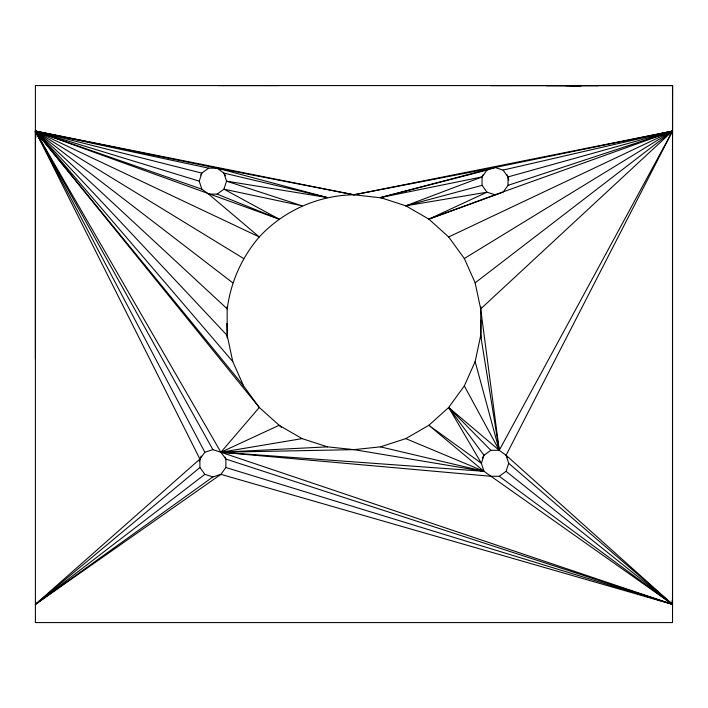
<?xml version="1.0" encoding="UTF-8"?>
<svg xmlns="http://www.w3.org/2000/svg" width="708" height="708" viewBox="0 0 708 708"><rect width="100%" height="100%" fill="white"/><g stroke="black" fill="none" stroke-linecap="round" stroke-linejoin="round"><path stroke-width="1.06" d="M35.4 358.62L35.4 85.571L672.6 85.571L672.52 131.077L506.078 455.271L508.689 463.298L672.52 604.375L672.52 85.571L672.52 622.571L35.4 622.571L35.4 131.077L353.965 194.788L383.718 198.151M480.918 337.725L481.086 320.149M227.162 337.725L227.162 306.706M672.264 599.959L672.52 604.375L506.078 455.271L499.255 450.306L480.688 335.539L480.759 306.706M482.263 458.032L483.989 455.271L490.821 450.306L499.255 450.306L672.52 131.077L495.034 167.486L353.965 194.788C318.202 195.311 283.581 210.727 259.27 236.95C241.782 257.296 230.658 282.288 227.233 308.9L35.4 131.077L35.781 137.697M225.056 457.067L225.87 459.076L225.87 467.51L220.905 474.342L35.4 604.375L199.904 459.076L204.86 452.253L212.887 449.642L220.905 452.253L353.965 449.642L380.453 446.854L405.79 438.624L428.862 425.304L448.66 407.481L464.315 385.931L475.148 361.593L480.688 335.539M199.373 461.182L201.116 456.058M35.736 135.485L35.4 131.077L259.27 236.95L208.665 194.125L201.842 189.169L199.231 181.142L201.842 173.115L208.665 168.159L217.099 168.159L353.965 194.788L672.52 131.077L480.688 308.9L499.255 450.306L448.66 407.481L481.387 463.298L483.989 471.316L672.52 604.375L672.264 601.065M217.099 168.159L223.932 173.115L226.533 181.142L327.468 197.576L217.099 168.159L35.4 131.077L220.905 452.253L490.821 476.28L499.255 476.28L506.078 471.316L508.689 463.298M480.688 308.9L475.148 282.837L672.52 131.077L495.034 194.788L487.015 192.187L482.051 185.354L482.051 176.92L482.865 174.911M200.691 174.956L201.842 173.115L35.4 131.077L199.904 459.076L199.904 467.51L204.86 474.342L212.887 476.944L220.905 474.342L672.52 604.375L506.078 471.316M495.034 167.486L380.453 197.576L405.79 205.807L482.051 176.92L487.015 170.097L495.034 167.486L503.061 170.097L672.52 131.077L464.315 258.509L475.148 282.837M407.958 206.09L405.79 205.807L487.015 192.187L428.862 219.126L448.66 236.95L672.52 131.077L508.025 185.354L503.061 192.187L428.862 219.126L405.79 205.807L482.051 185.354M499.255 476.28L672.52 604.375L225.87 459.076L220.905 452.253L259.27 407.481L243.605 385.931L35.4 131.077L208.665 168.159M212.887 476.944L35.4 604.375L199.904 467.51M35.4 604.375L204.86 474.342M208.665 194.125L217.099 194.125L223.932 189.169L226.533 181.142L302.13 205.807L223.932 189.169L279.067 219.126L35.4 131.077L204.86 452.253M225.87 467.51L672.52 604.375L220.905 452.253L279.067 425.304L302.13 438.624L327.468 446.854L353.965 449.642L483.989 471.316L428.862 425.304L481.387 463.298L483.989 455.271L448.66 407.481L490.821 450.306M428.862 219.126L495.034 194.788M503.061 170.097L508.025 176.92L672.52 131.077M487.015 170.097L380.453 197.576L482.051 176.92M405.79 438.624L483.989 471.316L220.905 452.253L302.13 438.624M570.453 85.597L569.958 85.633L598.941 85.553L569.205 85.553M546.018 85.571L581.321 85.677L570.551 85.597M596.994 85.588L596.189 85.597M220.905 452.253L327.468 446.854M576.878 85.588L569.958 85.633L672.6 85.571M565.993 85.624L571.71 85.597L565.798 85.588M490.688 85.633L580.834 85.606M218.374 85.571L278.642 85.588M546.142 85.606L580.144 85.65M327.468 197.576L223.932 173.115L225.657 175.876M380.453 446.854L483.989 471.316M199.231 181.142L35.4 131.077L212.887 449.642M201.842 189.169L35.4 131.077L259.27 407.481L281.589 427.446M217.099 194.125L279.067 219.126M243.605 258.509L35.4 131.077L232.773 361.593L243.605 385.931M232.773 282.837L35.4 131.077L227.233 335.539L232.773 361.593M448.66 236.95L464.315 258.509M506.078 455.271L507.238 457.111M464.315 385.931L499.255 450.306L475.148 361.593M507.211 174.911L508.813 180.08M227.392 337.725L226.923 323.45M508.025 176.92L508.025 185.354"/></g></svg>
